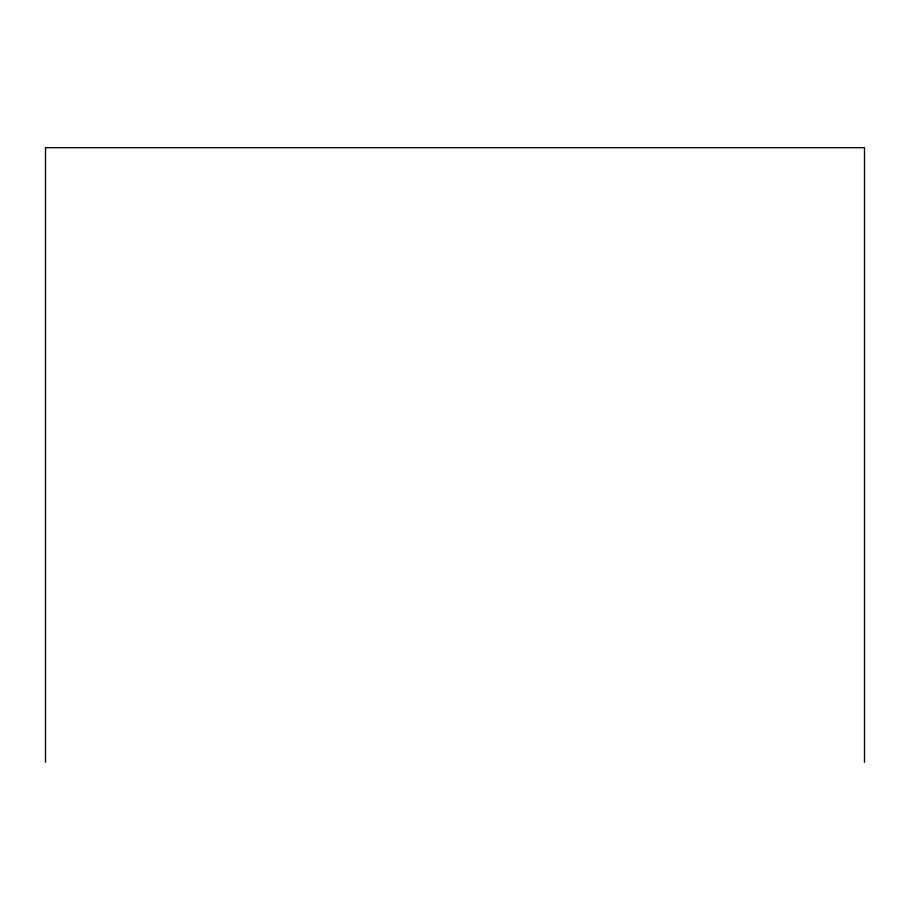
<?xml version="1.0" encoding="UTF-8"?>
<svg xmlns="http://www.w3.org/2000/svg" width="910" height="910" viewBox="0 0 910 910"><rect width="100%" height="100%" fill="white"/><g stroke="black" fill="none" stroke-linecap="round" stroke-linejoin="round"><path stroke-width="1.36" d="M864.5 762.307L864.5 147.693L45.5 147.693L45.5 762.307"/></g></svg>
